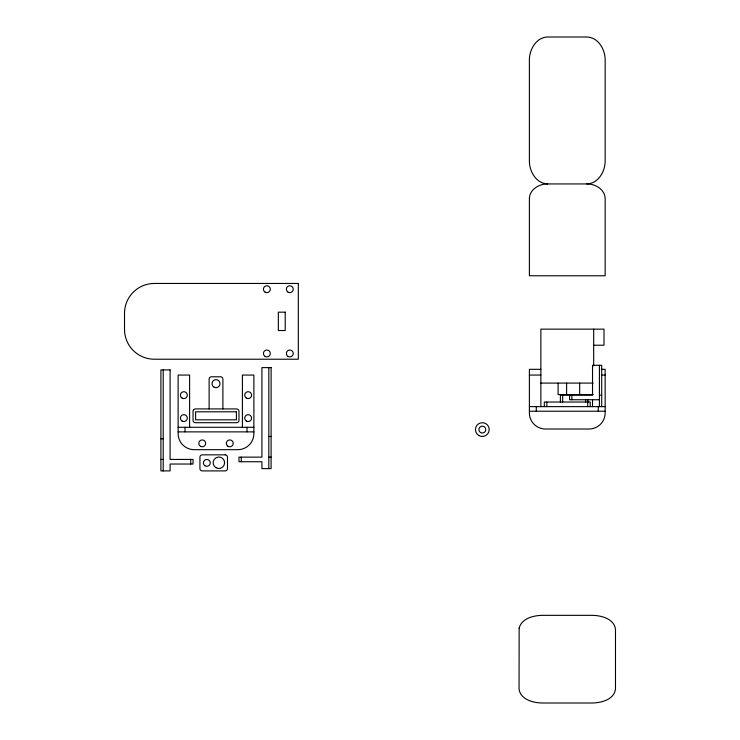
<?xml version="1.0" encoding="UTF-8"?>
<svg xmlns="http://www.w3.org/2000/svg" width="740" height="740" viewBox="0 0 740 740"><rect width="100%" height="100%" fill="white"/><g stroke="black" fill="none" stroke-linecap="round" stroke-linejoin="round"><path stroke-width="1.11" d="M586.783 183.936C598.494 183.677 605.431 171.033 605.154 160.423L605.154 60.514C605.431 49.904 598.494 37.259 586.783 37L547.757 37C536.047 37.259 529.109 49.904 529.387 60.514L529.387 160.423C529.109 171.033 536.047 183.677 547.757 183.936L586.783 183.936C595.201 183.705 605.005 189.422 605.154 198.625L605.154 275.77L529.387 275.77L529.387 198.625C529.535 189.422 539.34 183.705 547.757 183.936M593.674 345.219L604.007 345.219L604.007 329.143L540.866 329.143L540.866 406.63M540.866 369.325L529.387 369.325L529.387 412.939A16.067 16.067 0 0 0 545.463 429.015L589.077 429.015A16.067 16.067 0 0 0 605.154 412.939L605.154 369.325L601.296 369.325M529.387 375.06L540.866 375.06M601.703 375.06L605.154 375.06M540.866 383.098L593.129 383.098M593.212 394.577L558.09 394.577L558.09 383.098M599.409 395.151L601.694 395.151M599.409 399.739L569.578 399.739L569.569 395.151M529.387 406.63L605.154 406.63M529.387 411.218L605.154 411.218M178.127 427.295L253.885 427.295M178.127 431.882L253.885 431.882M268.814 436.471L271.099 436.471M160.913 438.774L163.207 438.774M268.814 457.135L271.099 457.135M160.913 459.429L163.207 459.429M601.703 406.63L601.703 365.301L592.527 365.301L592.527 395.151L560.393 395.151L560.384 402.033M599.409 365.301L599.409 406.63M598.262 406.63L598.262 411.218M593.674 329.143L593.674 365.875M592.527 399.739L592.527 406.63M590.224 406.63L590.224 402.033L544.326 402.033L544.307 406.63M587.93 399.739L587.93 402.033M587.68 402.033L587.68 406.63M585.636 399.739L585.636 402.033M579.67 383.098L579.67 394.577M571.863 395.151L571.863 399.739M566.618 383.098L566.618 394.577M562.678 395.151L562.678 402.033M546.86 402.033L546.86 406.63M536.278 406.63L536.278 411.218M268.814 367.604L268.814 468.614M247.003 427.295L247.003 431.882M242.406 427.295L242.406 375.06L253.885 375.06L253.885 433.603A16.067 16.067 0 0 1 237.818 449.68L194.195 449.68A16.067 16.067 0 0 1 178.127 433.603L178.127 375.06L189.607 375.06L189.607 427.295M241.258 457.135L241.258 461.732M222.897 408.924L222.897 379.084A2.294 2.294 0 0 0 220.603 376.78L211.418 376.78A2.294 2.294 0 0 0 209.124 379.084L209.124 408.924M190.754 459.429L190.754 464.026M185.009 427.295L185.009 431.882M163.207 369.898L163.207 470.908M519.147 628.103L519.054 688.977C520.294 699.642 533.364 702.935 542.429 703L592.102 703C601.176 702.935 614.246 699.642 615.486 688.977L615.486 629.37C614.246 618.696 601.176 615.403 592.102 615.338L542.429 615.338C533.577 615.467 521.672 618.316 519.147 628.103M193.621 409.775L193.464 409.96A2.137 2.137 0 0 0 193.047 411.218L193.047 420.403A2.137 2.137 0 0 0 193.464 421.661L193.991 422.189A2.729 2.729 0 0 0 195.601 422.697L236.412 422.697A2.729 2.729 0 0 0 238.021 422.189L238.548 421.661A2.137 2.137 0 0 0 238.964 420.403L238.964 411.218A2.137 2.137 0 0 0 238.548 409.969L238.021 409.442A2.729 2.729 0 0 0 236.412 408.933L195.601 408.924A2.729 2.729 0 0 0 193.991 409.433L193.621 409.775M298.312 283.457L154.364 283.457A29.85 29.85 0 0 0 124.514 313.307L124.514 329.374A29.85 29.85 0 0 0 154.364 359.224L298.312 359.224L298.312 283.457M285.224 312.16L278.342 312.16L278.342 330.521L285.224 330.521L285.224 312.16M271.099 367.604L261.923 367.604L261.923 457.135L238.974 457.135L238.964 461.732L261.923 461.732L261.923 468.614L271.099 468.614L271.108 367.604M170.089 369.898L160.913 369.898L160.904 470.908L170.089 470.908L170.089 464.026L193.038 464.026L193.047 459.429L170.089 459.429L170.089 369.898M236.412 411.792L195.601 411.792L195.601 419.83L236.412 419.83L236.412 411.792M225.191 454.841L202.233 454.841A2.294 2.294 0 0 0 199.939 457.135L199.939 468.614A2.294 2.294 0 0 0 202.233 470.908L225.191 470.908A2.294 2.294 0 0 0 227.485 468.614L227.485 457.135A2.294 2.294 0 0 0 225.191 454.841M204.841 465.691A3.441 3.441 0 0 0 210.253 463.185A3.441 3.441 0 0 0 205.378 459.753A3.441 3.441 0 0 0 204.841 465.691M216.006 467.736A5.735 5.735 0 0 0 224.608 462.768A5.735 5.735 0 0 0 216.006 457.792A5.735 5.735 0 0 0 216.006 467.736M265.142 292.18A3.441 3.441 0 0 0 270.304 289.201A3.441 3.441 0 0 0 265.142 286.214A3.441 3.441 0 0 0 265.142 292.18M265.142 356.467A3.441 3.441 0 0 0 270.304 353.48A3.441 3.441 0 0 0 265.142 350.501A3.441 3.441 0 0 0 265.142 356.467M288.101 292.18A3.441 3.441 0 0 0 293.262 289.201A3.441 3.441 0 0 0 288.101 286.214A3.441 3.441 0 0 0 288.101 292.18M288.101 356.467A3.441 3.441 0 0 0 293.262 353.48A3.441 3.441 0 0 0 288.101 350.501A3.441 3.441 0 0 0 288.101 356.467M213.999 387.15A4.014 4.014 0 0 0 220.021 383.671A4.014 4.014 0 0 0 213.999 380.194A4.014 4.014 0 0 0 213.999 387.15M478.882 435.555A6.891 6.891 0 0 0 489.214 429.589A6.891 6.891 0 0 0 478.882 423.622A6.891 6.891 0 0 0 478.882 435.555M480.602 432.567A3.441 3.441 0 0 0 485.764 429.589A3.441 3.441 0 0 0 480.602 426.601A3.441 3.441 0 0 0 480.602 432.567M246.429 398.129A3.441 3.441 0 0 0 251.591 395.151A3.441 3.441 0 0 0 246.429 392.163A3.441 3.441 0 0 0 246.429 398.129M182.142 398.129A3.441 3.441 0 0 0 187.312 395.151A3.441 3.441 0 0 0 182.142 392.163A3.441 3.441 0 0 0 182.142 398.129M246.429 421.088A3.441 3.441 0 0 0 251.591 418.109A3.441 3.441 0 0 0 246.429 415.121A3.441 3.441 0 0 0 246.429 421.088M182.142 421.088A3.441 3.441 0 0 0 187.312 418.109A3.441 3.441 0 0 0 182.142 415.121A3.441 3.441 0 0 0 182.142 421.088M227.8 446.174A3.441 3.441 0 0 0 233.211 443.676A3.441 3.441 0 0 0 228.336 440.235A3.441 3.441 0 0 0 227.8 446.174M200.512 446.34A3.441 3.441 0 0 0 205.674 443.362A3.441 3.441 0 0 0 200.512 440.383A3.441 3.441 0 0 0 200.512 446.34"/></g></svg>
